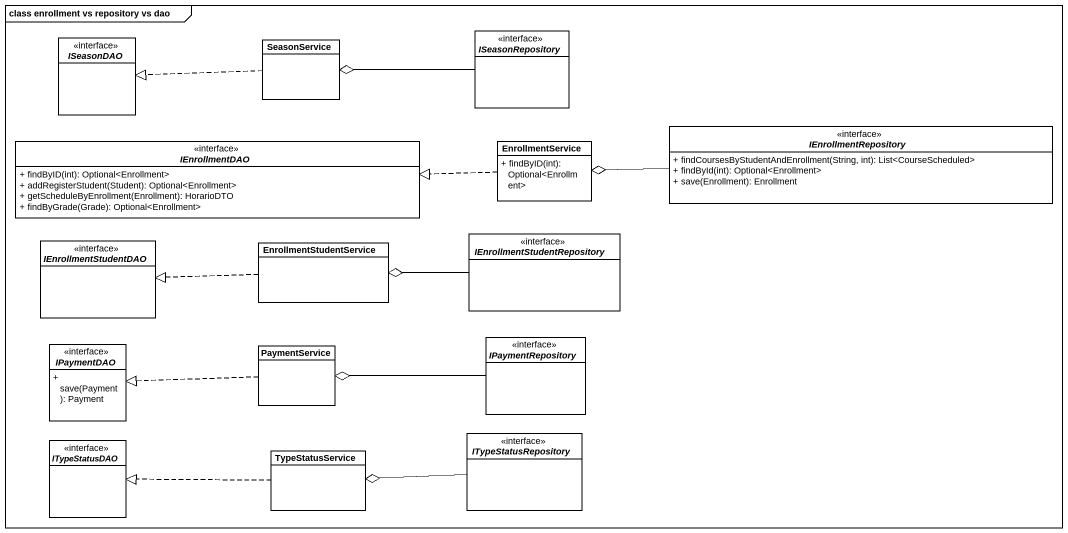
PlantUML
@startuml
mainframe class enrollment vs repository vs dao
hide circle
hide empty members
skinparam classAttributeIconSize 0
interface ISeasonDAO
class SeasonService
interface ISeasonRepository
interface IEnrollmentRepository {
  + findCoursesByStudentAndEnrollment(String, int): List<CourseScheduled>
  + findById(int): Optional<Enrollment>
  + save(Enrollment): Enrollment
}
interface IEnrollmentDAO {
  + findByID(int): Optional<Enrollment>
  + addRegisterStudent(Student): Optional<Enrollment>
  + getScheduleByEnrollment(Enrollment): HorarioDTO
  + findByGrade(Grade): Optional<Enrollment>
}
class EnrollmentService {
  + findByID(int): Optional<Enrollment>
}
interface IEnrollmentStudentDAO
class EnrollmentStudentService
interface IEnrollmentStudentRepository
interface IPaymentDAO {
  + save(Payment): Payment
}
class PaymentService
interface IPaymentRepository
interface ITypeStatusDAO
interface ITypeStatusRepository
class TypeStatusService
SeasonService .left.|> ISeasonDAO
ISeasonRepository -left-o SeasonService
IEnrollmentRepository -left-o EnrollmentService
EnrollmentService .left.|> IEnrollmentDAO
EnrollmentStudentService .left.|> IEnrollmentStudentDAO
IEnrollmentStudentRepository -left-o EnrollmentStudentService
PaymentService .left.|> IPaymentDAO
IPaymentRepository -left-o PaymentService
ITypeStatusRepository -left-o TypeStatusService
TypeStatusService .left.|> ITypeStatusDAO
@enduml
